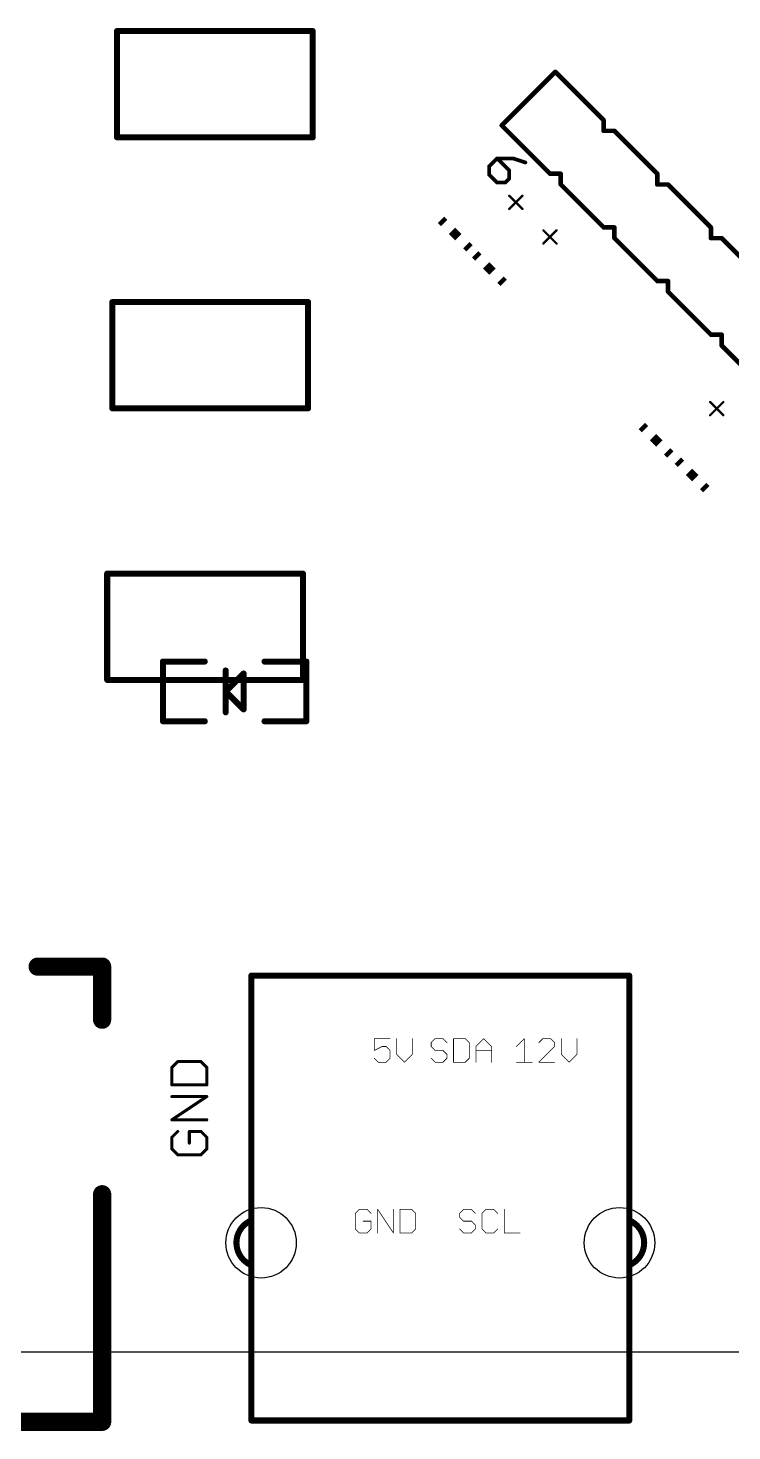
# Model space of a CAD drawing. Extents: x -5 to 95, y -6 to 82.
# Drawn here: x 35.38 to 58.95, y -5.54 to 41.42 of the extents above; entities that cross this region are included whole.
import ezdxf

# ---------------------------------------------------------------- set-up
doc = ezdxf.new("R2010")
doc.units = 0
for name, color, linetype in [('20', 7, 'CONTINUOUS'), ('21', 253, 'CONTINUOUS'), ('22', 253, 'CONTINUOUS')]:
    doc.layers.add(name, color=color, linetype=linetype)

# ---------------------------------------------------------------- blocks, each defined once
blk = doc.blocks.new('RECT')
blk.add_solid([(-0.5, -0.5), (0.5, -0.5), (-0.5, 0.5), (0.5, 0.5)])

msp = doc.modelspace()

# ---------------------------------------------------------------- linework, layer by layer
at = {"layer": '20'}
msp.add_line((-5, -2.9), (95, -2.9), dxfattribs=at)
for centre in [(43.1853, 0.7552), (55.1853, 0.7552)]:
    msp.add_circle(centre, 1.18, dxfattribs=at)
at = {"layer": '21'}
for points, const_width in [([(38.3605, 37.7644), (38.3605, 41.3204)], 0.2032), ([(38.3605, 41.3204), (44.9145, 41.3204)], 0.2032), ([(44.9145, 41.3204), (44.9145, 37.7644)], 0.2032), ([(53.0376, 39.9567), (51.2416, 38.1606)], 0.1524), ([(54.6541, 38.3402), (53.0376, 39.9567)], 0.1524), ([(51.2416, 38.1606), (52.858, 36.5442)], 0.1524), ([(54.6541, 37.981), (54.6541, 38.3402)], 0.1524), ([(55.0133, 37.981), (54.6541, 37.981)], 0.1524), ([(56.4501, 36.5442), (55.0133, 37.981)], 0.1524), ([(44.9145, 37.7644), (38.3605, 37.7644)], 0.2032), ([(51.0885, 37.0571), (50.8189, 36.7874)], 0.127), ([(51.6278, 37.0571), (51.0885, 37.0571)], 0.127), ([(51.493, 36.6526), (51.0885, 37.0571)], 0.127), ([(52.0323, 36.9223), (51.6278, 37.0571)], 0.127), ([(50.8189, 36.7874), (50.8189, 36.5178)], 0.127), ([(51.493, 36.383), (51.493, 36.6526)], 0.127), ([(50.8189, 36.5178), (51.0885, 36.2482)], 0.127), ([(51.0885, 36.2482), (51.3582, 36.2482)], 0.127), ([(51.3582, 36.2482), (51.493, 36.383)], 0.127), ([(52.858, 36.5442), (53.2172, 36.5442)], 0.1524), ([(53.2172, 36.5442), (53.2172, 36.185)], 0.1524), ([(53.2172, 36.185), (54.6541, 34.7481)], 0.1524), ([(56.4501, 36.185), (56.4501, 36.5442)], 0.1524), ([(56.8093, 36.185), (56.4501, 36.185)], 0.1524), ([(58.2462, 34.7481), (56.8093, 36.185)], 0.1524), ([(51.4924, 35.8068), (51.9358, 35.3634)], 0.0762), ([(51.9358, 35.8068), (51.4924, 35.3634)], 0.0762), ([(54.6541, 34.7481), (55.0133, 34.7481)], 0.1524), ([(55.0133, 34.7481), (55.0133, 34.3889)], 0.1524), ([(58.2462, 34.3889), (58.2462, 34.7481)], 0.1524), ([(52.6348, 34.6494), (53.0782, 34.206)], 0.0762), ([(53.0782, 34.6494), (52.6348, 34.206)], 0.0762), ([(55.0133, 34.3889), (56.4501, 32.9521)], 0.1524), ([(58.6054, 34.3889), (58.2462, 34.3889)], 0.1524), ([(60.0422, 32.9521), (58.6054, 34.3889)], 0.1524), ([(56.4501, 32.9521), (56.8093, 32.9521)], 0.1524), ([(56.8093, 32.9521), (56.8093, 32.5929)], 0.1524), ([(56.8093, 32.5929), (58.2462, 31.156)], 0.1524), ([(38.2049, 28.6918), (38.2049, 32.2478)], 0.2032), ([(38.2049, 32.2478), (44.7589, 32.2478)], 0.2032), ([(44.7589, 32.2478), (44.7589, 28.6918)], 0.2032), ([(58.2462, 31.156), (58.6054, 31.156)], 0.1524), ([(58.6054, 31.156), (58.6054, 30.7968)], 0.1524), ([(58.6054, 30.7968), (60.0422, 29.36)], 0.1524), ([(44.7589, 28.6918), (38.2049, 28.6918)], 0.2032), ([(58.2184, 28.9033), (58.6618, 28.4599)], 0.0762), ([(58.6618, 28.9033), (58.2184, 28.4599)], 0.0762), ([(38.0319, 19.6003), (38.0319, 23.1563)], 0.2032), ([(38.0319, 23.1563), (44.5859, 23.1563)], 0.2032), ([(44.5859, 23.1563), (44.5859, 19.6003)], 0.2032), ([(44.5859, 19.6003), (38.0319, 19.6003)], 0.2032), ([(35.7034, 10.0009), (37.8634, 10.0009)], 0.6096), ([(37.8634, 10.0009), (37.8634, 8.2229)], 0.6096), ([(55.5103, 9.7002), (42.8603, 9.7002)], 0.2032), ([(42.8603, 9.7002), (42.8603, 1.5052)], 0.2032), ([(55.5103, 0.0052), (55.5103, 9.7002)], 0.2032), ([(47.5009, 7.5884), (46.9755, 7.5884)], 0.0254), ([(46.9755, 7.5884), (46.9755, 7.1944)], 0.0254), ([(47.7239, 7.5884), (47.7239, 7.0631)], 0.0254), ([(48.2493, 7.0631), (48.2493, 7.5884)], 0.0254), ([(49.0118, 7.5884), (48.8805, 7.4571)], 0.0254), ([(49.2745, 7.5884), (49.0118, 7.5884)], 0.0254), ([(49.4059, 7.4571), (49.2745, 7.5884)], 0.0254), ([(49.6289, 7.5884), (49.6289, 6.8004)], 0.0254), ([(50.0229, 7.5884), (49.6289, 7.5884)], 0.0254), ([(50.1543, 7.4571), (50.0229, 7.5884)], 0.0254), ([(50.3773, 7.3257), (50.64, 7.5884)], 0.0254), ([(50.64, 7.5884), (50.9027, 7.3257)], 0.0254), ([(51.738, 7.3257), (52.0007, 7.5884)], 0.0254), ([(52.0007, 7.5884), (52.0007, 6.8004)], 0.0254), ([(52.6178, 7.5884), (52.4864, 7.4571)], 0.0254), ([(52.8804, 7.5884), (52.6178, 7.5884)], 0.0254), ([(53.0118, 7.4571), (52.8804, 7.5884)], 0.0254), ([(53.2348, 7.5884), (53.2348, 7.0631)], 0.0254), ([(53.7602, 7.0631), (53.7602, 7.5884)], 0.0254), ([(46.9755, 7.1944), (47.2382, 7.3257)], 0.0254), ([(47.2382, 7.3257), (47.3695, 7.3257)], 0.0254), ([(47.3695, 7.3257), (47.5009, 7.1944)], 0.0254), ([(47.5009, 7.1944), (47.5009, 6.9317)], 0.0254), ([(47.7239, 7.0631), (47.9866, 6.8004)], 0.0254), ([(47.9866, 6.8004), (48.2493, 7.0631)], 0.0254), ([(48.8805, 7.4571), (48.8805, 7.3257)], 0.0254), ([(48.8805, 7.3257), (49.0118, 7.1944)], 0.0254), ([(49.0118, 7.1944), (49.2745, 7.1944)], 0.0254), ([(49.2745, 7.1944), (49.4059, 7.0631)], 0.0254), ([(49.4059, 7.0631), (49.4059, 6.9317)], 0.0254), ([(50.1543, 6.9317), (50.1543, 7.4571)], 0.0254), ([(50.3773, 6.8004), (50.3773, 7.3257)], 0.0254), ([(50.3773, 7.1944), (50.9027, 7.1944)], 0.0254), ([(50.9027, 7.3257), (50.9027, 6.8004)], 0.0254), ([(52.4864, 6.8004), (53.0118, 7.3257)], 0.0254), ([(53.0118, 7.3257), (53.0118, 7.4571)], 0.0254), ([(53.2348, 7.0631), (53.4975, 6.8004)], 0.0254), ([(53.4975, 6.8004), (53.7602, 7.0631)], 0.0254), ([(40.3931, 6.8201), (40.1982, 6.6252)], 0.1016), ([(40.1982, 6.6252), (40.1982, 6.0405)], 0.1016), ([(41.1727, 6.8201), (40.3931, 6.8201)], 0.1016), ([(41.3676, 6.6252), (41.1727, 6.8201)], 0.1016), ([(41.3676, 6.0405), (41.3676, 6.6252)], 0.1016), ([(47.1068, 6.8004), (46.9755, 6.9317)], 0.0254), ([(47.3695, 6.8004), (47.1068, 6.8004)], 0.0254), ([(47.5009, 6.9317), (47.3695, 6.8004)], 0.0254), ([(49.0118, 6.8004), (48.8805, 6.9317)], 0.0254), ([(49.2745, 6.8004), (49.0118, 6.8004)], 0.0254), ([(49.4059, 6.9317), (49.2745, 6.8004)], 0.0254), ([(49.6289, 6.8004), (50.0229, 6.8004)], 0.0254), ([(50.0229, 6.8004), (50.1543, 6.9317)], 0.0254), ([(51.738, 6.8004), (52.2634, 6.8004)], 0.0254), ([(53.0118, 6.8004), (52.4864, 6.8004)], 0.0254), ([(40.1982, 6.0405), (41.3676, 6.0405)], 0.1016), ([(40.1982, 4.8711), (41.3676, 5.6507)], 0.1016), ([(41.3676, 5.6507), (40.1982, 5.6507)], 0.1016), ([(41.3676, 4.8711), (40.1982, 4.8711)], 0.1016), ([(40.3931, 4.4813), (40.1982, 4.2864)], 0.1016), ([(40.1982, 4.2864), (40.1982, 3.8966)], 0.1016), ([(41.1727, 4.4813), (40.7829, 4.4813)], 0.1016), ([(40.7829, 4.4813), (40.7829, 4.0915)], 0.1016), ([(41.3676, 4.2864), (41.1727, 4.4813)], 0.1016), ([(41.3676, 3.8966), (41.3676, 4.2864)], 0.1016), ([(40.1982, 3.8966), (40.3931, 3.7017)], 0.1016), ([(41.1727, 3.7017), (41.3676, 3.8966)], 0.1016), ([(40.3931, 3.7017), (41.1727, 3.7017)], 0.1016), ([(37.8634, 2.3809), (37.8634, -5.2391)], 0.6096), ([(46.4718, 1.8734), (46.3405, 1.7421)], 0.0254), ([(46.7345, 1.8734), (46.4718, 1.8734)], 0.0254), ([(46.8659, 1.7421), (46.7345, 1.8734)], 0.0254), ([(47.0889, 1.0854), (47.0889, 1.8734)], 0.0254), ([(47.0889, 1.8734), (47.6143, 1.0854)], 0.0254), ([(47.6143, 1.0854), (47.6143, 1.8734)], 0.0254), ([(47.8373, 1.8734), (47.8373, 1.0854)], 0.0254), ([(48.2314, 1.8734), (47.8373, 1.8734)], 0.0254), ([(48.3627, 1.7421), (48.2314, 1.8734)], 0.0254), ([(49.9643, 1.8734), (49.833, 1.7421)], 0.0254), ([(50.227, 1.8734), (49.9643, 1.8734)], 0.0254), ([(50.3584, 1.7421), (50.227, 1.8734)], 0.0254), ([(50.7128, 1.8734), (50.5814, 1.7421)], 0.0254), ([(50.9754, 1.8734), (50.7128, 1.8734)], 0.0254), ([(51.1068, 1.7421), (50.9754, 1.8734)], 0.0254), ([(51.3298, 1.8734), (51.3298, 1.0854)], 0.0254), ([(42.8603, 1.5052), (42.8603, 0.0052)], 0.2032), ([(46.3405, 1.7421), (46.3405, 1.2167)], 0.0254), ([(46.8659, 1.4794), (46.6032, 1.4794)], 0.0254), ([(46.8659, 1.2167), (46.8659, 1.4794)], 0.0254), ([(48.3627, 1.2167), (48.3627, 1.7421)], 0.0254), ([(49.833, 1.7421), (49.833, 1.6107)], 0.0254), ([(49.833, 1.6107), (49.9643, 1.4794)], 0.0254), ([(49.9643, 1.4794), (50.227, 1.4794)], 0.0254), ([(50.227, 1.4794), (50.3584, 1.3481)], 0.0254), ([(50.5814, 1.7421), (50.5814, 1.2167)], 0.0254), ([(46.3405, 1.2167), (46.4718, 1.0854)], 0.0254), ([(46.4718, 1.0854), (46.7345, 1.0854)], 0.0254), ([(46.7345, 1.0854), (46.8659, 1.2167)], 0.0254), ([(47.8373, 1.0854), (48.2314, 1.0854)], 0.0254), ([(48.2314, 1.0854), (48.3627, 1.2167)], 0.0254), ([(49.9643, 1.0854), (49.833, 1.2167)], 0.0254), ([(50.227, 1.0854), (49.9643, 1.0854)], 0.0254), ([(50.3584, 1.2167), (50.227, 1.0854)], 0.0254), ([(50.3584, 1.3481), (50.3584, 1.2167)], 0.0254), ([(50.5814, 1.2167), (50.7128, 1.0854)], 0.0254), ([(50.7128, 1.0854), (50.9754, 1.0854)], 0.0254), ([(50.9754, 1.0854), (51.1068, 1.2167)], 0.0254), ([(51.3298, 1.0854), (51.8552, 1.0854)], 0.0254), ([(42.8603, 0.0052), (42.8603, -5.1948)], 0.2032), ([(55.5103, -5.1948), (55.5103, 0.0052)], 0.2032), ([(37.8634, -5.2391), (28.4634, -5.2391)], 0.6096), ([(42.8603, -5.1948), (55.5103, -5.1948)], 0.2032)]:
    msp.add_lwpolyline(points, dxfattribs=dict(at, const_width=const_width))
for points, const_width in [([(38.4113, 41.3204, 1), (38.3097, 41.3204)], 0.1016), ([(38.3605, 41.3712, 1), (38.3605, 41.2696)], 0.1016), ([(44.9653, 41.3204, 1), (44.8637, 41.3204)], 0.1016), ([(44.9145, 41.2696, 1), (44.9145, 41.3712)], 0.1016), ([(53.0646, 39.9836, 1), (53.0107, 39.9297)], 0.0762), ([(53.0646, 39.9297, 1), (53.0107, 39.9836)], 0.0762), ([(51.2685, 38.1876, 1), (51.2146, 38.1337)], 0.0762), ([(51.2146, 38.1876, 1), (51.2685, 38.1337)], 0.0762), ([(54.6922, 38.3402, 1), (54.616, 38.3402)], 0.0762), ([(54.6541, 38.0191, 1), (54.6541, 37.9429)], 0.0762), ([(54.6271, 38.3133, 1), (54.681, 38.3672)], 0.0762), ([(55.0402, 38.008, 1), (54.9863, 37.9541)], 0.0762), ([(55.0133, 37.9429, 1), (55.0133, 38.0191)], 0.0762), ([(38.3605, 37.8152, 1), (38.3605, 37.7136)], 0.1016), ([(38.3097, 37.7644, 1), (38.4113, 37.7644)], 0.1016), ([(44.8637, 37.7644, 1), (44.9653, 37.7644)], 0.1016), ([(44.9145, 37.7136, 1), (44.9145, 37.8152)], 0.1016), ([(54.616, 37.981, 1), (54.6922, 37.981)], 0.0762), ([(51.0885, 37.0888, 1), (51.0885, 37.0253)], 0.0635), ([(51.111, 37.0795, 1), (51.0661, 37.0346)], 0.0635), ([(51.111, 37.0346, 1), (51.0661, 37.0795)], 0.0635), ([(51.6378, 37.0872, 1), (51.6178, 37.027)], 0.0635), ([(51.6278, 37.0253, 1), (51.6278, 37.0888)], 0.0635), ([(50.8506, 36.7874, 1), (50.7871, 36.7874)], 0.0635), ([(50.7964, 36.8099, 1), (50.8413, 36.765)], 0.0635), ([(51.5247, 36.6526, 1), (51.4612, 36.6526)], 0.0635), ([(51.4705, 36.6302, 1), (51.5154, 36.6751)], 0.0635), ([(52.0222, 36.8921, 1), (52.0423, 36.9524)], 0.0635), ([(50.7871, 36.5178, 1), (50.8506, 36.5178)], 0.0635), ([(50.8413, 36.5403, 1), (50.7964, 36.4954)], 0.0635), ([(51.0885, 36.2799, 1), (51.0885, 36.2164)], 0.0635), ([(51.0661, 36.2257, 1), (51.111, 36.2706)], 0.0635), ([(51.3357, 36.2706, 1), (51.3806, 36.2257)], 0.0635), ([(51.3582, 36.2164, 1), (51.3582, 36.2799)], 0.0635), ([(51.4612, 36.383, 1), (51.5247, 36.383)], 0.0635), ([(51.5154, 36.3605, 1), (51.4705, 36.4054)], 0.0635), ([(52.858, 36.5823, 1), (52.858, 36.5061)], 0.0762), ([(52.8311, 36.5172, 1), (52.8849, 36.5711)], 0.0762), ([(53.2553, 36.5442, 1), (53.1791, 36.5442)], 0.0762), ([(53.2442, 36.2119, 1), (53.1903, 36.158)], 0.0762), ([(53.1791, 36.185, 1), (53.2553, 36.185)], 0.0762), ([(53.2172, 36.5061, 1), (53.2172, 36.5823)], 0.0762), ([(56.4882, 36.5442, 1), (56.412, 36.5442)], 0.0762), ([(56.4501, 36.2231, 1), (56.4501, 36.1469)], 0.0762), ([(56.412, 36.185, 1), (56.4882, 36.185)], 0.0762), ([(56.4232, 36.5172, 1), (56.4771, 36.5711)], 0.0762), ([(56.8363, 36.2119, 1), (56.7824, 36.158)], 0.0762), ([(56.8093, 36.1469, 1), (56.8093, 36.2231)], 0.0762), ([(51.5059, 35.8203, 1), (51.4789, 35.7933)], 0.0381), ([(51.9493, 35.7933, 1), (51.9224, 35.8203)], 0.0381), ([(51.4789, 35.3769, 1), (51.5059, 35.3499)], 0.0381), ([(51.9224, 35.3499, 1), (51.9493, 35.3769)], 0.0381), ([(54.6541, 34.7862, 1), (54.6541, 34.71)], 0.0762), ([(54.6271, 34.7212, 1), (54.681, 34.7751)], 0.0762), ([(55.0514, 34.7481, 1), (54.9752, 34.7481)], 0.0762), ([(55.0133, 34.71, 1), (55.0133, 34.7862)], 0.0762), ([(58.2843, 34.7481, 1), (58.2081, 34.7481)], 0.0762), ([(58.2192, 34.7212, 1), (58.2731, 34.7751)], 0.0762), ([(52.6483, 34.6629, 1), (52.6214, 34.636)], 0.0381), ([(53.0917, 34.636, 1), (53.0648, 34.6629)], 0.0381), ([(55.0402, 34.4158, 1), (54.9863, 34.362)], 0.0762), ([(54.9752, 34.3889, 1), (55.0514, 34.3889)], 0.0762), ([(58.2462, 34.427, 1), (58.2462, 34.3508)], 0.0762), ([(58.2081, 34.3889, 1), (58.2843, 34.3889)], 0.0762), ([(58.6323, 34.4158, 1), (58.5784, 34.362)], 0.0762), ([(58.6054, 34.3508, 1), (58.6054, 34.427)], 0.0762), ([(52.6214, 34.2195, 1), (52.6483, 34.1926)], 0.0381), ([(53.0648, 34.1926, 1), (53.0917, 34.2195)], 0.0381), ([(56.4501, 32.9902, 1), (56.4501, 32.914)], 0.0762), ([(56.4232, 32.9251, 1), (56.4771, 32.979)], 0.0762), ([(56.8474, 32.9521, 1), (56.7712, 32.9521)], 0.0762), ([(56.8093, 32.914, 1), (56.8093, 32.9902)], 0.0762), ([(56.8363, 32.6198, 1), (56.7824, 32.5659)], 0.0762), ([(56.7712, 32.5929, 1), (56.8474, 32.5929)], 0.0762), ([(38.2557, 32.2478, 1), (38.1541, 32.2478)], 0.1016), ([(38.2049, 32.2986, 1), (38.2049, 32.197)], 0.1016), ([(44.8097, 32.2478, 1), (44.7081, 32.2478)], 0.1016), ([(44.7589, 32.197, 1), (44.7589, 32.2986)], 0.1016), ([(58.2462, 31.1941, 1), (58.2462, 31.1179)], 0.0762), ([(58.2192, 31.1291, 1), (58.2731, 31.183)], 0.0762), ([(58.6435, 31.156, 1), (58.5673, 31.156)], 0.0762), ([(58.6054, 31.1179, 1), (58.6054, 31.1941)], 0.0762), ([(58.6323, 30.8237, 1), (58.5784, 30.7699)], 0.0762), ([(58.5673, 30.7968, 1), (58.6435, 30.7968)], 0.0762), ([(38.2049, 28.7426, 1), (38.2049, 28.641)], 0.1016), ([(38.1541, 28.6918, 1), (38.2557, 28.6918)], 0.1016), ([(44.7081, 28.6918, 1), (44.8097, 28.6918)], 0.1016), ([(44.7589, 28.641, 1), (44.7589, 28.7426)], 0.1016), ([(58.2318, 28.9167, 1), (58.2049, 28.8898)], 0.0381), ([(58.6752, 28.8898, 1), (58.6483, 28.9167)], 0.0381), ([(58.2049, 28.4733, 1), (58.2318, 28.4464)], 0.0381), ([(58.6483, 28.4464, 1), (58.6752, 28.4733)], 0.0381), ([(38.0827, 23.1563, 1), (37.9811, 23.1563)], 0.1016), ([(38.0319, 23.2071, 1), (38.0319, 23.1055)], 0.1016), ([(44.6367, 23.1563, 1), (44.5351, 23.1563)], 0.1016), ([(44.5859, 23.1055, 1), (44.5859, 23.2071)], 0.1016), ([(38.0319, 19.6511, 1), (38.0319, 19.5495)], 0.1016), ([(37.9811, 19.6003, 1), (38.0827, 19.6003)], 0.1016), ([(44.5351, 19.6003, 1), (44.6367, 19.6003)], 0.1016), ([(44.5859, 19.5495, 1), (44.5859, 19.6511)], 0.1016), ([(35.7034, 10.1533, 1), (35.7034, 9.8485)], 0.3048), ([(38.0158, 10.0009, 1), (37.711, 10.0009)], 0.3048), ([(37.8634, 9.8485, 1), (37.8634, 10.1533)], 0.3048), ([(42.8603, 9.751, 1), (42.8603, 9.6494)], 0.1016), ([(42.9111, 9.7002, 1), (42.8095, 9.7002)], 0.1016), ([(55.5611, 9.7002, 1), (55.4595, 9.7002)], 0.1016), ([(55.5103, 9.6494, 1), (55.5103, 9.751)], 0.1016), ([(37.711, 8.2229, 1), (38.0158, 8.2229)], 0.3048), ([(46.9818, 7.5884, 1), (46.9691, 7.5884)], 0.0127), ([(46.9755, 7.5948, 1), (46.9755, 7.5821)], 0.0127), ([(47.5009, 7.5821, 1), (47.5009, 7.5948)], 0.0127), ([(47.7303, 7.5884, 1), (47.7176, 7.5884)], 0.0127), ([(48.2556, 7.5884, 1), (48.2429, 7.5884)], 0.0127), ([(49.0118, 7.5948, 1), (49.0118, 7.5821)], 0.0127), ([(49.0163, 7.5839, 1), (49.0074, 7.5929)], 0.0127), ([(49.279, 7.5929, 1), (49.27, 7.5839)], 0.0127), ([(49.2745, 7.5821, 1), (49.2745, 7.5948)], 0.0127), ([(49.6289, 7.5948, 1), (49.6289, 7.5821)], 0.0127), ([(49.6353, 7.5884, 1), (49.6226, 7.5884)], 0.0127), ([(50.0274, 7.5929, 1), (50.0185, 7.5839)], 0.0127), ([(50.0229, 7.5821, 1), (50.0229, 7.5948)], 0.0127), ([(50.6445, 7.5929, 1), (50.6355, 7.5839)], 0.0127), ([(50.6445, 7.5839, 1), (50.6355, 7.5929)], 0.0127), ([(52.007, 7.5884, 1), (51.9943, 7.5884)], 0.0127), ([(52.0052, 7.5839, 1), (51.9962, 7.5929)], 0.0127), ([(52.6178, 7.5948, 1), (52.6178, 7.5821)], 0.0127), ([(52.6222, 7.5839, 1), (52.6133, 7.5929)], 0.0127), ([(52.8849, 7.5929, 1), (52.876, 7.5839)], 0.0127), ([(52.8804, 7.5821, 1), (52.8804, 7.5948)], 0.0127), ([(53.2412, 7.5884, 1), (53.2285, 7.5884)], 0.0127), ([(53.7666, 7.5884, 1), (53.7539, 7.5884)], 0.0127), ([(46.9691, 7.1944, 1), (46.9818, 7.1944)], 0.0127), ([(46.9727, 7.2001, 1), (46.9783, 7.1887)], 0.0127), ([(47.2382, 7.3321, 1), (47.2382, 7.3194)], 0.0127), ([(47.241, 7.3201, 1), (47.2353, 7.3314)], 0.0127), ([(47.374, 7.3302, 1), (47.365, 7.3213)], 0.0127), ([(47.3695, 7.3194, 1), (47.3695, 7.3321)], 0.0127), ([(47.5072, 7.1944, 1), (47.4945, 7.1944)], 0.0127), ([(47.4964, 7.1899, 1), (47.5054, 7.1989)], 0.0127), ([(47.7284, 7.0675, 1), (47.7194, 7.0586)], 0.0127), ([(47.7176, 7.0631, 1), (47.7303, 7.0631)], 0.0127), ([(48.2429, 7.0631, 1), (48.2556, 7.0631)], 0.0127), ([(48.2538, 7.0586, 1), (48.2448, 7.0675)], 0.0127), ([(48.8868, 7.4571, 1), (48.8741, 7.4571)], 0.0127), ([(48.876, 7.4616, 1), (48.885, 7.4526)], 0.0127), ([(48.885, 7.3302, 1), (48.876, 7.3213)], 0.0127), ([(48.8741, 7.3257, 1), (48.8868, 7.3257)], 0.0127), ([(49.0118, 7.2008, 1), (49.0118, 7.188)], 0.0127), ([(49.0074, 7.1899, 1), (49.0163, 7.1989)], 0.0127), ([(49.279, 7.1989, 1), (49.27, 7.1899)], 0.0127), ([(49.2745, 7.188, 1), (49.2745, 7.2008)], 0.0127), ([(49.4122, 7.0631, 1), (49.3995, 7.0631)], 0.0127), ([(49.4014, 7.4526, 1), (49.4104, 7.4616)], 0.0127), ([(49.4014, 7.0586, 1), (49.4104, 7.0675)], 0.0127), ([(50.1606, 7.4571, 1), (50.1479, 7.4571)], 0.0127), ([(50.1498, 7.4526, 1), (50.1588, 7.4616)], 0.0127), ([(50.3728, 7.3302, 1), (50.3818, 7.3213)], 0.0127), ([(50.3773, 7.2008, 1), (50.3773, 7.188)], 0.0127), ([(50.3837, 7.3257, 1), (50.371, 7.3257)], 0.0127), ([(50.9091, 7.3257, 1), (50.8964, 7.3257)], 0.0127), ([(50.8982, 7.3213, 1), (50.9072, 7.3302)], 0.0127), ([(50.9027, 7.188, 1), (50.9027, 7.2008)], 0.0127), ([(51.7335, 7.3302, 1), (51.7425, 7.3213)], 0.0127), ([(52.4819, 7.4616, 1), (52.4909, 7.4526)], 0.0127), ([(53.0181, 7.4571, 1), (53.0054, 7.4571)], 0.0127), ([(53.0054, 7.3257, 1), (53.0181, 7.3257)], 0.0127), ([(53.0073, 7.4526, 1), (53.0163, 7.4616)], 0.0127), ([(53.0163, 7.3213, 1), (53.0073, 7.3302)], 0.0127), ([(53.2393, 7.0675, 1), (53.2303, 7.0586)], 0.0127), ([(53.2285, 7.0631, 1), (53.2412, 7.0631)], 0.0127), ([(53.7539, 7.0631, 1), (53.7666, 7.0631)], 0.0127), ([(53.7647, 7.0586, 1), (53.7557, 7.0675)], 0.0127), ([(40.2236, 6.6252, 1), (40.1728, 6.6252)], 0.0508), ([(40.1803, 6.6431, 1), (40.2162, 6.6072)], 0.0508), ([(40.3931, 6.8455, 1), (40.3931, 6.7947)], 0.0508), ([(40.4111, 6.8021, 1), (40.3752, 6.838)], 0.0508), ([(41.1907, 6.838, 1), (41.1548, 6.8021)], 0.0508), ([(41.1727, 6.7947, 1), (41.1727, 6.8455)], 0.0508), ([(41.393, 6.6252, 1), (41.3422, 6.6252)], 0.0508), ([(41.3497, 6.6072, 1), (41.3856, 6.6431)], 0.0508), ([(46.98, 6.9362, 1), (46.971, 6.9272)], 0.0127), ([(47.1068, 6.8067, 1), (47.1068, 6.794)], 0.0127), ([(47.1024, 6.7959, 1), (47.1113, 6.8049)], 0.0127), ([(47.365, 6.8049, 1), (47.374, 6.7959)], 0.0127), ([(47.3695, 6.794, 1), (47.3695, 6.8067)], 0.0127), ([(47.4945, 6.9317, 1), (47.5072, 6.9317)], 0.0127), ([(47.5054, 6.9272, 1), (47.4964, 6.9362)], 0.0127), ([(47.9821, 6.8049, 1), (47.9911, 6.7959)], 0.0127), ([(47.9821, 6.7959, 1), (47.9911, 6.8049)], 0.0127), ([(48.885, 6.9362, 1), (48.876, 6.9272)], 0.0127), ([(49.0118, 6.8067, 1), (49.0118, 6.794)], 0.0127), ([(49.0074, 6.7959, 1), (49.0163, 6.8049)], 0.0127), ([(49.27, 6.8049, 1), (49.279, 6.7959)], 0.0127), ([(49.2745, 6.794, 1), (49.2745, 6.8067)], 0.0127), ([(49.3995, 6.9317, 1), (49.4122, 6.9317)], 0.0127), ([(49.4104, 6.9272, 1), (49.4014, 6.9362)], 0.0127), ([(49.6289, 6.8067, 1), (49.6289, 6.794)], 0.0127), ([(49.6226, 6.8004, 1), (49.6353, 6.8004)], 0.0127), ([(50.0185, 6.8049, 1), (50.0274, 6.7959)], 0.0127), ([(50.0229, 6.794, 1), (50.0229, 6.8067)], 0.0127), ([(50.1479, 6.9317, 1), (50.1606, 6.9317)], 0.0127), ([(50.1588, 6.9272, 1), (50.1498, 6.9362)], 0.0127), ([(50.371, 6.8004, 1), (50.3837, 6.8004)], 0.0127), ([(50.8964, 6.8004, 1), (50.9091, 6.8004)], 0.0127), ([(51.738, 6.8067, 1), (51.738, 6.794)], 0.0127), ([(51.9943, 6.8004, 1), (52.007, 6.8004)], 0.0127), ([(52.2634, 6.794, 1), (52.2634, 6.8067)], 0.0127), ([(52.4864, 6.8067, 1), (52.4864, 6.794)], 0.0127), ([(52.4819, 6.8049, 1), (52.4909, 6.7959)], 0.0127), ([(53.0118, 6.794, 1), (53.0118, 6.8067)], 0.0127), ([(53.493, 6.8049, 1), (53.502, 6.7959)], 0.0127), ([(53.493, 6.7959, 1), (53.502, 6.8049)], 0.0127), ([(40.1982, 6.0659, 1), (40.1982, 6.0151)], 0.0508), ([(40.1728, 6.0405, 1), (40.2236, 6.0405)], 0.0508), ([(40.1982, 5.6761, 1), (40.1982, 5.6253)], 0.0508), ([(41.3422, 6.0405, 1), (41.393, 6.0405)], 0.0508), ([(41.3817, 5.6295, 1), (41.3535, 5.6718)], 0.0508), ([(41.3676, 6.0151, 1), (41.3676, 6.0659)], 0.0508), ([(41.3676, 5.6253, 1), (41.3676, 5.6761)], 0.0508), ([(40.1982, 4.8965, 1), (40.1982, 4.8457)], 0.0508), ([(40.1841, 4.8922, 1), (40.2123, 4.8499)], 0.0508), ([(41.3676, 4.8457, 1), (41.3676, 4.8965)], 0.0508), ([(40.2236, 4.2864, 1), (40.1728, 4.2864)], 0.0508), ([(40.1803, 4.3043, 1), (40.2162, 4.2684)], 0.0508), ([(40.4111, 4.4633, 1), (40.3752, 4.4992)], 0.0508), ([(40.7829, 4.5067, 1), (40.7829, 4.4559)], 0.0508), ([(40.8083, 4.4813, 1), (40.7575, 4.4813)], 0.0508), ([(41.1907, 4.4992, 1), (41.1548, 4.4633)], 0.0508), ([(41.1727, 4.4559, 1), (41.1727, 4.5067)], 0.0508), ([(41.393, 4.2864, 1), (41.3422, 4.2864)], 0.0508), ([(41.3497, 4.2684, 1), (41.3856, 4.3043)], 0.0508), ([(40.1728, 3.8966, 1), (40.2236, 3.8966)], 0.0508), ([(40.2162, 3.9145, 1), (40.1803, 3.8786)], 0.0508), ([(40.7575, 4.0915, 1), (40.8083, 4.0915)], 0.0508), ([(41.3422, 3.8966, 1), (41.393, 3.8966)], 0.0508), ([(41.3856, 3.8786, 1), (41.3497, 3.9145)], 0.0508), ([(40.3931, 3.7271, 1), (40.3931, 3.6763)], 0.0508), ([(40.3752, 3.6837, 1), (40.4111, 3.7196)], 0.0508), ([(41.1548, 3.7196, 1), (41.1907, 3.6837)], 0.0508), ([(41.1727, 3.6763, 1), (41.1727, 3.7271)], 0.0508), ([(38.0158, 2.3809, 1), (37.711, 2.3809)], 0.3048), ([(46.4718, 1.8798, 1), (46.4718, 1.8671)], 0.0127), ([(46.4763, 1.8689, 1), (46.4674, 1.8779)], 0.0127), ([(46.739, 1.8779, 1), (46.73, 1.8689)], 0.0127), ([(46.7345, 1.8671, 1), (46.7345, 1.8798)], 0.0127), ([(47.0942, 1.877, 1), (47.0836, 1.8699)], 0.0127), ([(47.0953, 1.8734, 1), (47.0826, 1.8734)], 0.0127), ([(47.6206, 1.8734, 1), (47.6079, 1.8734)], 0.0127), ([(47.8373, 1.8798, 1), (47.8373, 1.8671)], 0.0127), ([(47.8437, 1.8734, 1), (47.831, 1.8734)], 0.0127), ([(48.2359, 1.8779, 1), (48.2269, 1.8689)], 0.0127), ([(48.2314, 1.8671, 1), (48.2314, 1.8798)], 0.0127), ([(49.9643, 1.8798, 1), (49.9643, 1.8671)], 0.0127), ([(49.9688, 1.8689, 1), (49.9599, 1.8779)], 0.0127), ([(50.2315, 1.8779, 1), (50.2225, 1.8689)], 0.0127), ([(50.227, 1.8671, 1), (50.227, 1.8798)], 0.0127), ([(50.7128, 1.8798, 1), (50.7128, 1.8671)], 0.0127), ([(50.7172, 1.8689, 1), (50.7083, 1.8779)], 0.0127), ([(50.9799, 1.8779, 1), (50.971, 1.8689)], 0.0127), ([(50.9754, 1.8671, 1), (50.9754, 1.8798)], 0.0127), ([(51.3362, 1.8734, 1), (51.3235, 1.8734)], 0.0127), ([(42.8603, 1.5052, 0.6672), (42.8603, 0.0052)], 0.2032), ([(42.9111, 1.5052, 1), (42.8095, 1.5052)], 0.1016), ([(42.8095, 1.5052, 1), (42.9111, 1.5052)], 0.1016), ([(42.8798, 1.4583, 1), (42.8408, 1.5521)], 0.1016), ([(46.3468, 1.7421, 1), (46.3341, 1.7421)], 0.0127), ([(46.336, 1.7466, 1), (46.345, 1.7376)], 0.0127), ([(46.6032, 1.4858, 1), (46.6032, 1.473)], 0.0127), ([(46.8722, 1.4794, 1), (46.8595, 1.4794)], 0.0127), ([(46.8614, 1.7376, 1), (46.8704, 1.7466)], 0.0127), ([(46.8659, 1.473, 1), (46.8659, 1.4858)], 0.0127), ([(48.3691, 1.7421, 1), (48.3564, 1.7421)], 0.0127), ([(48.3582, 1.7376, 1), (48.3672, 1.7466)], 0.0127), ([(49.8393, 1.7421, 1), (49.8266, 1.7421)], 0.0127), ([(49.8285, 1.7466, 1), (49.8375, 1.7376)], 0.0127), ([(49.8375, 1.6152, 1), (49.8285, 1.6063)], 0.0127), ([(49.8266, 1.6107, 1), (49.8393, 1.6107)], 0.0127), ([(49.9643, 1.4858, 1), (49.9643, 1.473)], 0.0127), ([(49.9599, 1.4749, 1), (49.9688, 1.4839)], 0.0127), ([(50.2315, 1.4839, 1), (50.2225, 1.4749)], 0.0127), ([(50.227, 1.473, 1), (50.227, 1.4858)], 0.0127), ([(50.3539, 1.7376, 1), (50.3629, 1.7466)], 0.0127), ([(50.5769, 1.7466, 1), (50.5859, 1.7376)], 0.0127), ([(50.5878, 1.7421, 1), (50.5751, 1.7421)], 0.0127), ([(51.1023, 1.7376, 1), (51.1113, 1.7466)], 0.0127), ([(55.5103, 0.0052, 0.6672), (55.5103, 1.5052)], 0.2032), ([(55.5298, 1.5521, 1), (55.4908, 1.4583)], 0.1016), ([(46.345, 1.2212, 1), (46.336, 1.2122)], 0.0127), ([(46.3341, 1.2167, 1), (46.3468, 1.2167)], 0.0127), ([(46.4718, 1.0917, 1), (46.4718, 1.079)], 0.0127), ([(46.4674, 1.0809, 1), (46.4763, 1.0899)], 0.0127), ([(46.73, 1.0899, 1), (46.739, 1.0809)], 0.0127), ([(46.7345, 1.079, 1), (46.7345, 1.0917)], 0.0127), ([(46.8595, 1.2167, 1), (46.8722, 1.2167)], 0.0127), ([(46.8704, 1.2122, 1), (46.8614, 1.2212)], 0.0127), ([(47.0826, 1.0854, 1), (47.0953, 1.0854)], 0.0127), ([(47.6079, 1.0854, 1), (47.6206, 1.0854)], 0.0127), ([(47.609, 1.0818, 1), (47.6196, 1.0889)], 0.0127), ([(47.8373, 1.0917, 1), (47.8373, 1.079)], 0.0127), ([(47.831, 1.0854, 1), (47.8437, 1.0854)], 0.0127), ([(48.2269, 1.0899, 1), (48.2359, 1.0809)], 0.0127), ([(48.2314, 1.079, 1), (48.2314, 1.0917)], 0.0127), ([(48.3564, 1.2167, 1), (48.3691, 1.2167)], 0.0127), ([(48.3672, 1.2122, 1), (48.3582, 1.2212)], 0.0127), ([(49.8375, 1.2212, 1), (49.8285, 1.2122)], 0.0127), ([(49.9643, 1.0917, 1), (49.9643, 1.079)], 0.0127), ([(49.9599, 1.0809, 1), (49.9688, 1.0899)], 0.0127), ([(50.2225, 1.0899, 1), (50.2315, 1.0809)], 0.0127), ([(50.227, 1.079, 1), (50.227, 1.0917)], 0.0127), ([(50.3647, 1.3481, 1), (50.352, 1.3481)], 0.0127), ([(50.352, 1.2167, 1), (50.3647, 1.2167)], 0.0127), ([(50.3539, 1.3436, 1), (50.3629, 1.3525)], 0.0127), ([(50.3629, 1.2122, 1), (50.3539, 1.2212)], 0.0127), ([(50.5859, 1.2212, 1), (50.5769, 1.2122)], 0.0127), ([(50.5751, 1.2167, 1), (50.5878, 1.2167)], 0.0127), ([(50.7128, 1.0917, 1), (50.7128, 1.079)], 0.0127), ([(50.7083, 1.0809, 1), (50.7172, 1.0899)], 0.0127), ([(50.971, 1.0899, 1), (50.9799, 1.0809)], 0.0127), ([(50.9754, 1.079, 1), (50.9754, 1.0917)], 0.0127), ([(51.1113, 1.2122, 1), (51.1023, 1.2212)], 0.0127), ([(51.3298, 1.0917, 1), (51.3298, 1.079)], 0.0127), ([(51.3235, 1.0854, 1), (51.3362, 1.0854)], 0.0127), ([(51.8552, 1.079, 1), (51.8552, 1.0917)], 0.0127), ([(42.9111, 0.0052, 1), (42.8095, 0.0052)], 0.1016), ([(42.8095, 0.0052, 1), (42.9111, 0.0052)], 0.1016), ([(42.8408, -0.0417, 1), (42.8798, 0.0521)], 0.1016), ([(55.5611, 0.0052, 1), (55.4595, 0.0052)], 0.1016), ([(55.4908, 0.0521, 1), (55.5298, -0.0417)], 0.1016), ([(55.4595, 0.0052, 1), (55.5611, 0.0052)], 0.1016), ([(37.711, -5.2391, 1), (38.0158, -5.2391)], 0.3048), ([(37.8634, -5.3915, 1), (37.8634, -5.0867)], 0.3048), ([(42.8603, -5.144, 1), (42.8603, -5.2456)], 0.1016), ([(42.8095, -5.1948, 1), (42.9111, -5.1948)], 0.1016), ([(55.4595, -5.1948, 1), (55.5611, -5.1948)], 0.1016), ([(55.5103, -5.2456, 1), (55.5103, -5.144)], 0.1016)]:
    msp.add_lwpolyline(points, format="xyb", dxfattribs=dict(at, const_width=const_width))
at = {"layer": '22', "const_width": 0.2032}
for points in [[(41.3002, 20.2138), (39.9002, 20.2138)], [(39.9002, 20.2138), (39.9002, 18.2138)], [(43.3002, 20.2138), (44.7002, 20.2138)], [(44.7002, 20.2138), (44.7002, 18.2138)], [(42.0002, 19.9138), (42.0002, 19.2138)], [(42.0002, 19.2138), (42.6002, 19.8138)], [(42.6002, 19.8138), (42.6002, 18.6137)], [(42.0002, 19.2138), (42.0002, 18.5138)], [(42.6002, 18.6137), (42.0002, 19.2138)], [(39.9002, 18.2138), (41.3002, 18.2138)], [(44.7002, 18.2138), (43.3002, 18.2138)]]:
    msp.add_lwpolyline(points, dxfattribs=at)
at = {"layer": '22', "const_width": 0.1016}
for points in [[(39.951, 20.2138, 1), (39.8494, 20.2138)], [(39.9002, 20.2645, 1), (39.9002, 20.163)], [(41.3002, 20.163, 1), (41.3002, 20.2645)], [(43.3002, 20.2645, 1), (43.3002, 20.163)], [(44.751, 20.2138, 1), (44.6494, 20.2138)], [(44.7002, 20.163, 1), (44.7002, 20.2645)], [(42.051, 19.9138, 1), (41.9494, 19.9138)], [(42.651, 19.8138, 1), (42.5494, 19.8138)], [(42.6361, 19.7778, 1), (42.5643, 19.8497)], [(42.051, 19.2138, 1), (41.9494, 19.2138)], [(42.0361, 19.2497, 1), (41.9643, 19.1778)], [(41.9643, 19.2497, 1), (42.0361, 19.1778)], [(41.9494, 19.2138, 1), (42.051, 19.2138)], [(41.9494, 18.5138, 1), (42.051, 18.5138)], [(42.5494, 18.6137, 1), (42.651, 18.6137)], [(42.5643, 18.5778, 1), (42.6361, 18.6497)], [(39.9002, 18.2645, 1), (39.9002, 18.163)], [(39.8494, 18.2138, 1), (39.951, 18.2138)], [(41.3002, 18.163, 1), (41.3002, 18.2645)], [(43.3002, 18.2645, 1), (43.3002, 18.163)], [(44.6494, 18.2138, 1), (44.751, 18.2138)], [(44.7002, 18.163, 1), (44.7002, 18.2645)]]:
    msp.add_lwpolyline(points, format="xyb", dxfattribs=at)

# ---------------------------------------------------------------- block references
at = {"layer": '21', "yscale": 0.3, "rotation": 135}
for p, xscale in [((49.2615, 34.9513), 0.15), ((49.6858, 34.5271), 0.3), ((50.11, 34.1028), 0.15), ((50.4039, 33.794), 0.15), ((50.8282, 33.3697), 0.3), ((51.2524, 32.9454), 0.15), ((55.9875, 28.0478), 0.15), ((56.4117, 27.6235), 0.3), ((56.836, 27.1993), 0.15), ((57.1908, 26.8827), 0.15), ((57.6151, 26.4584), 0.3), ((58.0394, 26.0341), 0.15)]:
    msp.add_blockref('RECT', p, dxfattribs=dict(at, xscale=xscale))

doc.saveas('drawing.dxf')
